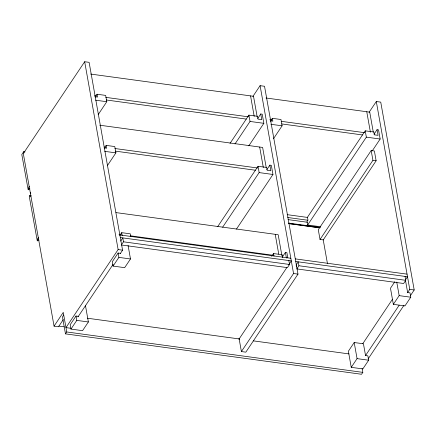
<?xml version="1.0" encoding="UTF-8"?>
<svg xmlns="http://www.w3.org/2000/svg" width="436" height="436" viewBox="0 0 436 436"><rect width="100%" height="100%" fill="white"/><g stroke="black" fill="none" stroke-linecap="round" stroke-linejoin="round"><path stroke-width="0.65" d="M25.054 151.87L23.702 151.684L21.8 154.535L28.187 189.845L28.569 188.788A1.357 0.54 -82.2 0 1 28.776 187.148A1.357 0.54 -82.2 0 1 29.463 186.766M120.303 253.572L122.571 250.182L89.113 62.337L84.671 61.732L23.315 153.543L54.059 326.15L58.5 326.755L63.285 319.593M95.146 97.054L97.037 94.231L105.67 95.408L106.793 101.719L98.138 114.673M104.259 148.207L106.144 145.379L114.782 146.561L115.905 152.873L107.627 165.26M54.059 326.15L63.264 312.378L66.752 331.965L65.482 333.867L361.553 374.268L362.823 372.371L362.125 368.453M63.727 314.988L62.457 316.89L65.482 333.867M119.807 235.489L121.693 232.666L130.331 233.843L130.778 236.367M120.674 241.059L122.789 237.893L123.492 241.811L121.371 244.978L287.417 267.639L289.537 264.472L288.834 260.554M84.671 61.732L118.134 249.577L65.978 327.616L70.419 328.221M78.355 316.351L76.006 316.029L70.191 324.733L70.964 329.087L82.562 330.668L88.377 321.964L85.511 305.859M120.456 253.349L118.112 253.027L112.292 261.736L113.071 266.085L124.663 267.671L130.484 258.962L128.075 245.435M77.979 316.912L113.126 264.32M70.964 329.087L76.785 320.384L76.006 316.029M113.071 266.085L118.886 257.382L118.112 253.027M252.94 96.372L260.09 85.669L264.532 86.274L297.995 274.119L245.839 352.157L241.397 351.552L239.037 338.303M230.034 143.373L248.912 115.126L257.545 116.308L258.052 119.137L261.753 119.638L260.744 113.981L262.221 114.183L263.851 123.328L248.798 145.853M234.982 143.967L250.035 121.442L248.912 115.126M257.731 118.488L260.744 113.981M270.462 121.148L272.347 118.325L280.986 119.502L282.108 125.819L273.454 138.768M217.629 226.72L258.025 166.28L266.658 167.457L267.159 170.285L270.865 170.792L269.857 165.135L271.334 165.337L272.963 174.476L236.454 229.102M222.638 227.216L259.148 172.591L258.025 166.28M266.843 169.637L269.857 165.135M271.683 256.384L273.568 253.561L282.206 254.738L282.708 257.572M369.145 112.226L376.301 101.528L380.742 102.133L414.2 289.978L410.423 295.63M372.262 150.851L380.165 139.024L378.535 129.884L377.058 129.683L378.067 135.34L374.361 134.833L373.859 132.004L365.226 130.827L307.462 217.253L307.969 220.082L307.015 221.51L307.636 224.992L320.792 226.785M282.392 256.918L285.4 252.417L286.883 252.618L287.815 257.84M307.636 224.992L366.349 137.138L365.226 130.827M374.044 134.184L377.058 129.683M239.01 339.137L286.79 267.644M288.67 264.832L291.303 260.892L120.325 237.555M371.183 150.54L318.285 229.685L320.029 239.478L323.24 239.914L376.132 160.77L374.388 150.976L371.183 150.54L372.927 160.334L320.029 239.478M296.099 264.995L298.213 261.834L298.911 265.747L296.796 268.914L403.627 283.493L405.742 280.326L405.044 276.408M241.397 351.552L293.553 273.514L260.09 85.669M354.19 342.522L348.375 351.225L351.242 367.335L362.839 368.916L368.66 360.212L367.88 355.858L365.537 355.536L363.444 343.786L354.19 342.522L357.062 358.626L351.242 367.335M394.842 281.7L390.476 288.229L393.348 304.333L404.946 305.914L410.761 297.21L409.987 292.856L407.644 292.534L405.551 280.784M362.741 343.737L392.46 299.265M405.251 280.125L407.513 276.746L295.744 261.496M393.348 304.333L399.169 295.63L396.755 282.097M365.542 355.536L399.174 305.205M407.491 292.763L409.758 289.373L376.301 101.528M368.093 358.97L403.998 305.244M90.617 74.06L253.518 96.291L257.185 116.859M266.036 97.996L369.728 112.145L373.271 132.054M94.492 95.827L96.378 96.084M105.801 97.37L248.509 116.843M269.78 119.747L271.928 120.036M281.225 121.306L364.6 132.686M95.07 96.721L97.539 97.059L97.037 94.231M270.385 120.821L272.854 121.154L272.347 118.325M106.27 99.98L246.286 119.088M281.689 123.917L362.49 134.947M95.609 100.193L106.793 101.719M366.349 137.138L380.165 139.024M250.035 121.442L263.851 123.328M270.925 124.293L282.108 125.819M372.927 160.334L376.132 160.77M99.73 125.208L262.63 147.439L266.178 167.348M104.144 147.052L105.632 147.254M114.913 148.518L257.622 167.996M104.182 147.875L106.651 148.213L106.144 145.379M115.377 151.134L255.398 170.236M104.722 151.346L115.905 152.873M259.148 172.591L272.963 174.476M287.171 214.659L307.375 217.417M287.678 217.488L307.876 220.245M287.989 219.602L307.435 222.256M288.539 223.074L320.095 227.385M288.616 223.51L320.177 227.821M288.894 223.641L319.108 227.766M28.569 188.788L29.921 188.968M38.575 237.914A1.357 0.54 -82.2 0 0 37.888 238.296A1.357 0.54 -82.2 0 0 37.681 239.936L37.3 240.999L29.283 196.543L29.594 195.475L31.163 195.933M115.949 212.588L278.179 234.721L281.961 255.959M119.017 234.241L121.175 234.535M130.462 235.805L273.023 255.256M119.856 234.944L290.839 258.276M295.281 258.88L407.044 274.135M123.492 241.811L289.537 264.472M298.911 265.747L405.742 280.326M118.134 249.577L122.571 250.182M293.553 273.514L297.995 274.119M409.758 289.373L414.2 289.978M37.681 239.936L39.033 240.122M118.886 257.382L130.484 258.962M399.169 295.63L410.761 297.21M87.331 318.209L239.751 339.012M253.24 340.848L349.007 353.918M76.785 320.384L88.377 321.964M357.062 358.626L368.66 360.212M58.925 326.123L64.185 326.842M66.752 331.965L362.823 372.371M366.763 111.741L370.409 132.19M323.163 239.5L327.452 263.584M296.213 265.649L296.447 266.957M285.4 252.417L286.408 258.074M250.558 95.887L254.199 116.33M259.671 147.036L263.311 167.484M275.22 234.317L278.74 254.106M273.568 253.561L274.021 256.085M121.693 232.666L122.2 235.495M23.702 151.684L23.942 153.02M30.547 192.352L30.76 193.562M30.852 195.17A1.357 0.54 -82.2 0 1 30.318 196.265A1.357 0.54 -82.2 0 1 29.812 195.753"/></g></svg>
